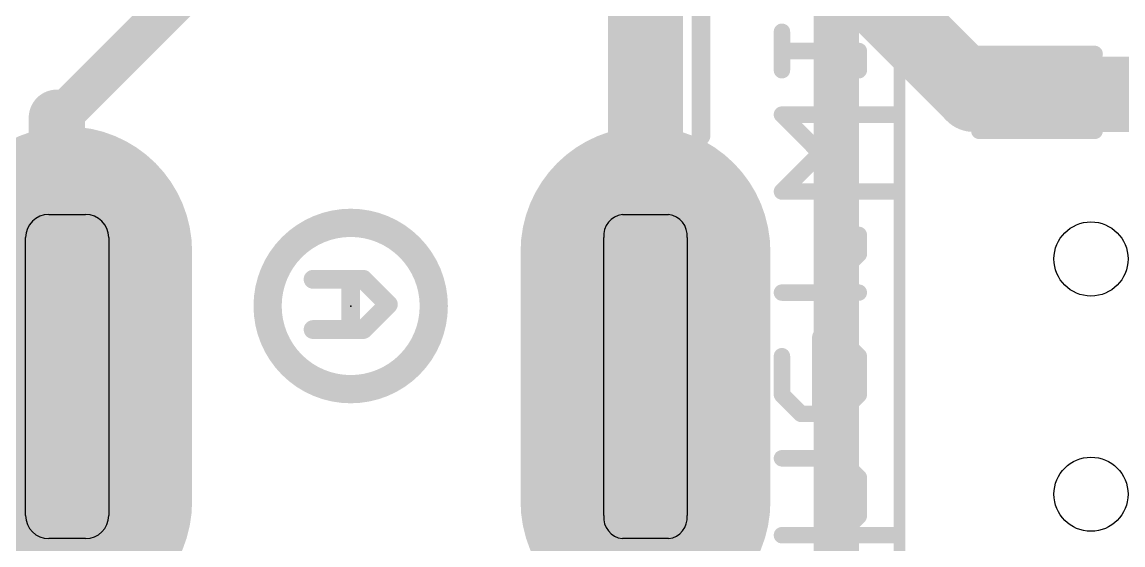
# Model space of a CAD drawing. Extents: x -3.2 to 50.9, y 0 to 22.9.
# Drawn here: x 3.69 to 15.59, y 9.61 to 15.26 of the extents above; entities that cross this region are included whole.
import ezdxf

# ---------------------------------------------------------------- set-up
doc = ezdxf.new("R2010")
doc.units = 0
for name, color, linetype in [('1', 12, 'CONTINUOUS'), ('16', 5, 'CONTINUOUS'), ('17', 110, 'CONTINUOUS'), ('20', 4, 'CONTINUOUS'), ('21', 40, 'CONTINUOUS'), ('22', 6, 'CONTINUOUS'), ('24', 53, 'CONTINUOUS')]:
    doc.layers.add(name, color=color, linetype=linetype)

# ---------------------------------------------------------------- blocks, each defined once
blk = doc.blocks.new('LONGP100')
at = {"const_width": 1}
blk.add_lwpolyline([(-0.5, 0), (0.5, 0)], dxfattribs=at)
at = {"const_width": 0.5}
for points in [[(-0.5, 0.25, 1), (-0.5, -0.25)], [(0.5, -0.25, 1), (0.5, 0.25)]]:
    blk.add_lwpolyline(points, format="xyb", dxfattribs=at)

msp = doc.modelspace()

# ---------------------------------------------------------------- linework, layer by layer
at = {"layer": '1'}
for points, const_width in [([(10.425, 11.43), (10.425, 17.906)], 0.8128), ([(4.064, 14.224), (6.162, 16.322)], 0.4064), ([(12.827, 15.621), (13.97, 14.478)], 0.8128), ([(13.97, 14.478), (16.002, 14.478)], 0.8128), ([(4.064, 11.541), (4.064, 14.224)], 0.6096), ([(4.175, 11.43), (4.064, 11.541)], 0.6096), ([(4.175, 10.665), (4.175, 11.43)], 0.6096), ([(4.175, 10.03), (4.175, 10.665)], 0.8128), ([(7.575, 6.63), (4.175, 10.03)], 0.8128)]:
    msp.add_lwpolyline(points, dxfattribs=dict(at, const_width=const_width))
for points, const_width in [([(13.97, 14.6812, 1), (13.97, 14.2748)], 0.4064), ([(13.8263, 14.3343, 1), (14.1137, 14.6217)], 0.4064), ([(4.2164, 14.224, 1), (3.9116, 14.224)], 0.3048), ([(3.9922, 14.2958, 1), (4.1358, 14.1522)], 0.2032), ([(4.1718, 11.6488, 1), (3.9562, 11.4332)], 0.3048), ([(3.9116, 11.541, 1), (4.2164, 11.541)], 0.3048), ([(4.3274, 11.43, 1), (4.0226, 11.43)], 0.3048), ([(4.0672, 11.3222, 1), (4.2828, 11.5378)], 0.3048), ([(10.2218, 11.43, 1), (10.6282, 11.43)], 0.4064), ([(4.3782, 10.665, 1), (3.9718, 10.665)], 0.4064), ([(4.0226, 10.665, 1), (4.3274, 10.665)], 0.3048), ([(4.3187, 10.1737, 1), (4.0313, 9.8863)], 0.4064), ([(3.9718, 10.03, 1), (4.3782, 10.03)], 0.4064)]:
    msp.add_lwpolyline(points, format="xyb", dxfattribs=dict(at, const_width=const_width))
at = {"layer": '16'}
for points, const_width in [([(12.446, 7.366), (12.446, 20.193)], 0.4064), ([(4.175, 14.2055), (7.747, 17.7775)], 0.3048), ([(4.175, 11.43), (4.175, 14.2055)], 0.3048), ([(4.1322, 11.4728), (4.175, 11.43)], 0.3048)]:
    msp.add_lwpolyline(points, dxfattribs=dict(at, const_width=const_width))
at = {"layer": '16', "const_width": 0.1524}
for points in [[(4.2512, 14.2055, 1), (4.0988, 14.2055)], [(4.1211, 14.2593, 1), (4.2289, 14.1516)], [(4.1861, 11.5267, 1), (4.0783, 11.4189)], [(4.1211, 11.3761, 1), (4.2289, 11.4839)], [(4.0988, 11.43, 1), (4.2512, 11.43)]]:
    msp.add_lwpolyline(points, format="xyb", dxfattribs=at)
at = {"layer": '20'}
for p, q in [((3.9758, 13.18), (4.3742, 13.18)), ((10.175, 13.18), (10.675, 13.18)), ((3.7258, 9.93), (3.7258, 12.93)), ((4.6242, 12.93), (4.6242, 9.93)), ((9.9758, 9.93), (9.9758, 12.93)), ((10.8742, 12.93), (10.8742, 9.93)), ((4.3742, 9.68), (3.9758, 9.68)), ((10.675, 9.68), (10.175, 9.68))]:
    msp.add_line(p, q, dxfattribs=at)
for centre in [(15.24, 12.7), (15.24, 10.16)]:
    msp.add_circle(centre, 0.4, dxfattribs=at)
for centre, radius, start, end in [((3.9758, 12.93), 0.25, 90, 180), ((4.3742, 12.93), 0.25, 0, 90), ((10.2004, 12.9554), 0.226, 96.4522, 186.4522), ((10.6496, 12.9554), 0.226, 353.5478, 83.5478), ((3.9758, 9.93), 0.25, 180, 270), ((4.3742, 9.93), 0.25, 270, 0), ((10.2004, 9.9046), 0.226, 173.5478, 263.5478), ((10.6496, 9.9046), 0.226, 276.4522, 6.4522)]:
    msp.add_arc(centre, radius, start, end, dxfattribs=at)
at = {"layer": '21'}
for points, const_width in [([(11.025, 15.93), (11.025, 14.03)], 0.2032), ([(12.67, 15.93), (12.67, 6.93)], 0.127), ([(13.17, 15.43), (13.17, 7.43)], 0.127)]:
    msp.add_lwpolyline(points, dxfattribs=dict(at, const_width=const_width))
at = {"layer": '21', "const_width": 0.1016}
msp.add_lwpolyline([(10.9742, 14.03, 1), (11.0758, 14.03)], format="xyb", dxfattribs=at)
at = {"layer": '22'}
for points, const_width in [([(11.8999, 14.7378), (11.8999, 15.1531)], 0.1778), ([(12.7303, 14.9454), (11.8999, 14.9454)], 0.1778), ([(12.7303, 14.7378), (12.7303, 14.9454)], 0.1778), ([(13.3532, 14.9454), (13.1456, 14.9454)], 0.1778), ([(15.2792, 14.9134), (14.0335, 14.9134)], 0.1778), ([(14.8639, 14.4982), (15.2792, 14.9134)], 0.1778), ([(15.2792, 14.083), (14.8639, 14.4982)], 0.1778), ([(12.3151, 13.8433), (11.8999, 14.2586)], 0.1778), ([(11.8999, 14.2586), (13.1456, 14.2586)], 0.1778), ([(14.0335, 14.083), (15.2792, 14.083)], 0.1778), ([(11.8999, 13.4281), (12.3151, 13.8433)], 0.1778), ([(13.1456, 13.4281), (11.8999, 13.4281)], 0.1778), ([(12.7303, 12.7519), (12.7303, 12.9595)], 0.1778), ([(12.3151, 12.3367), (12.7303, 12.7519)], 0.1778), ([(7.3749, 12.4803), (6.8326, 12.4803)], 0.2032), ([(7.2393, 11.938), (7.2393, 12.4803)], 0.2032), ([(7.6461, 12.2092), (7.3749, 12.4803)], 0.2032), ([(11.8999, 12.3367), (12.7303, 12.3367)], 0.1778), ([(7.3749, 11.938), (7.6461, 12.2092)], 0.2032), ([(6.8326, 11.938), (7.3749, 11.938)], 0.2032), ([(12.5227, 11.8574), (12.3151, 11.8574)], 0.1778), ([(12.3151, 11.8574), (12.3151, 11.027)], 0.1778), ([(12.7303, 11.6498), (12.5227, 11.8574)], 0.1778), ([(11.8999, 11.6498), (11.8999, 11.2346)], 0.1778), ([(12.7303, 11.2346), (12.7303, 11.6498)], 0.1778), ([(11.8999, 11.2346), (12.1075, 11.027)], 0.1778), ([(12.5227, 11.027), (12.7303, 11.2346)], 0.1778), ([(12.1075, 11.027), (12.5227, 11.027)], 0.1778), ([(12.5227, 10.5477), (11.8999, 10.5477)], 0.1778), ([(12.7303, 10.3401), (12.5227, 10.5477)], 0.1778), ([(12.7303, 9.9248), (12.7303, 10.3401)], 0.1778), ([(12.5227, 9.7172), (12.7303, 9.9248)], 0.1778), ([(13.1456, 9.7172), (11.8999, 9.7172)], 0.1778)]:
    msp.add_lwpolyline(points, dxfattribs=dict(at, const_width=const_width))
for points, const_width in [([(11.9444, 15.1531, 1), (11.8555, 15.1531)], 0.0889), ([(11.8999, 14.9899, 1), (11.8999, 14.901)], 0.0889), ([(12.7748, 14.9454, 1), (12.6859, 14.9454)], 0.0889), ([(12.7303, 14.901, 1), (12.7303, 14.9899)], 0.0889), ([(13.1456, 14.9899, 1), (13.1456, 14.901)], 0.0889), ([(13.3532, 14.901, 1), (13.3532, 14.9899)], 0.0889), ([(14.0335, 14.9579, 1), (14.0335, 14.869)], 0.0889), ([(15.3106, 14.882, 1), (15.2477, 14.9448)], 0.0889), ([(15.2792, 14.869, 1), (15.2792, 14.9579)], 0.0889), ([(11.8555, 14.7378, 1), (11.9444, 14.7378)], 0.0889), ([(12.6859, 14.7378, 1), (12.7748, 14.7378)], 0.0889), ([(14.8954, 14.5296, 1), (14.8325, 14.4668)], 0.0889), ([(14.8325, 14.5296, 1), (14.8954, 14.4668)], 0.0889), ([(11.8999, 14.303, 1), (11.8999, 14.2141)], 0.0889), ([(11.9313, 14.29, 1), (11.8685, 14.2271)], 0.0889), ([(13.1456, 14.2141, 1), (13.1456, 14.303)], 0.0889), ([(14.0335, 14.1274, 1), (14.0335, 14.0385)], 0.0889), ([(15.2792, 14.0385, 1), (15.2792, 14.1274)], 0.0889), ([(15.2477, 14.0515, 1), (15.3106, 14.1144)], 0.0889), ([(12.3465, 13.8119, 1), (12.2837, 13.8748)], 0.0889), ([(12.2837, 13.8119, 1), (12.3465, 13.8748)], 0.0889), ([(11.8999, 13.4726, 1), (11.8999, 13.3837)], 0.0889), ([(11.8685, 13.4595, 1), (11.9313, 13.3967)], 0.0889), ([(13.1456, 13.3837, 1), (13.1456, 13.4726)], 0.0889), ([(7.239, 11.294, 1), (7.239, 13.09, 1), (7.239, 11.294)], 0.3048), ([(12.7748, 12.9595, 1), (12.6859, 12.9595)], 0.0889), ([(12.6859, 12.7519, 1), (12.7748, 12.7519)], 0.0889), ([(12.7618, 12.7205, 1), (12.6989, 12.7833)], 0.0889), ([(6.8326, 12.5311, 1), (6.8326, 12.4295)], 0.1016), ([(7.2901, 12.4803, 1), (7.1885, 12.4803)], 0.1016), ([(7.4108, 12.5162, 1), (7.339, 12.4444)], 0.1016), ([(7.3749, 12.4295, 1), (7.3749, 12.5311)], 0.1016), ([(11.8999, 12.3811, 1), (11.8999, 12.2922)], 0.0889), ([(12.2837, 12.3681, 1), (12.3465, 12.3052)], 0.0889), ([(12.7303, 12.2922, 1), (12.7303, 12.3811)], 0.0889), ([(7.682, 12.1732, 1), (7.6102, 12.2451)], 0.1016), ([(7.6102, 12.1732, 1), (7.682, 12.2451)], 0.1016), ([(6.8326, 11.9888, 1), (6.8326, 11.8872)], 0.1016), ([(7.339, 11.9739, 1), (7.4108, 11.9021)], 0.1016), ([(7.3749, 11.8872, 1), (7.3749, 11.9888)], 0.1016), ([(7.1885, 11.938, 1), (7.2901, 11.938)], 0.1016), ([(12.3596, 11.8574, 1), (12.2707, 11.8574)], 0.0889), ([(12.3151, 11.9018, 1), (12.3151, 11.8129)], 0.0889), ([(12.5542, 11.8888, 1), (12.4913, 11.826)], 0.0889), ([(12.5227, 11.8129, 1), (12.5227, 11.9018)], 0.0889), ([(11.9444, 11.6498, 1), (11.8555, 11.6498)], 0.0889), ([(12.7748, 11.6498, 1), (12.6859, 11.6498)], 0.0889), ([(12.6989, 11.6184, 1), (12.7618, 11.6812)], 0.0889), ([(11.9313, 11.266, 1), (11.8685, 11.2031)], 0.0889), ([(12.7618, 11.2031, 1), (12.6989, 11.266)], 0.0889), ([(11.8555, 11.2346, 1), (11.9444, 11.2346)], 0.0889), ([(12.6859, 11.2346, 1), (12.7748, 11.2346)], 0.0889), ([(12.1075, 11.0714, 1), (12.1075, 10.9825)], 0.0889), ([(12.0761, 10.9955, 1), (12.1389, 11.0584)], 0.0889), ([(12.2707, 11.027, 1), (12.3596, 11.027)], 0.0889), ([(12.4913, 11.0584, 1), (12.5542, 10.9955)], 0.0889), ([(12.5227, 10.9825, 1), (12.5227, 11.0714)], 0.0889), ([(11.8999, 10.5921, 1), (11.8999, 10.5032)], 0.0889), ([(12.5542, 10.5791, 1), (12.4913, 10.5162)], 0.0889), ([(12.5227, 10.5032, 1), (12.5227, 10.5921)], 0.0889), ([(12.7748, 10.3401, 1), (12.6859, 10.3401)], 0.0889), ([(12.6989, 10.3086, 1), (12.7618, 10.3715)], 0.0889), ([(12.7618, 9.8934, 1), (12.6989, 9.9563)], 0.0889), ([(12.6859, 9.9248, 1), (12.7748, 9.9248)], 0.0889), ([(11.8999, 9.7617, 1), (11.8999, 9.6728)], 0.0889), ([(12.4913, 9.7487, 1), (12.5542, 9.6858)], 0.0889), ([(13.1456, 9.6728, 1), (13.1456, 9.7617)], 0.0889)]:
    msp.add_lwpolyline(points, format="xyb", dxfattribs=dict(at, const_width=const_width))
at = {"layer": '24'}
msp.add_point((7.239, 12.192), dxfattribs=at)

# ---------------------------------------------------------------- block references
at = {"layer": '17', "xscale": 2.7, "yscale": 2.7, "rotation": 270}
for p in [(4.175, 11.43), (4.175, 11.43), (10.425, 11.43), (10.425, 11.43)]:
    msp.add_blockref('LONGP100', p, dxfattribs=at)

doc.saveas('drawing.dxf')
